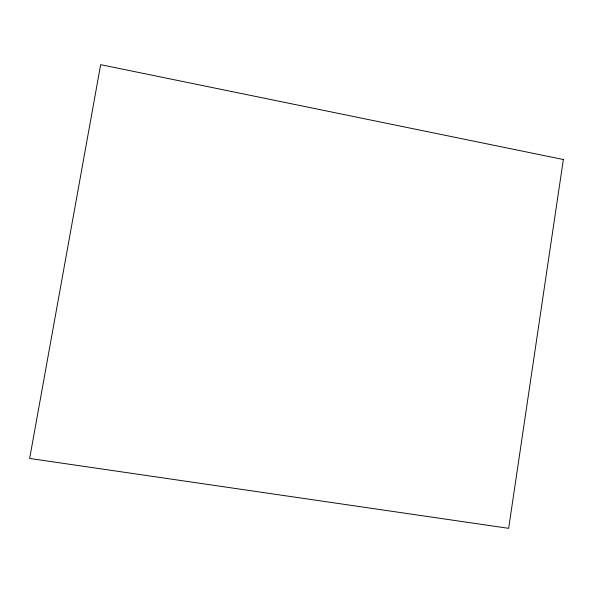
<?xml version="1.0" encoding="UTF-8"?>
<svg xmlns="http://www.w3.org/2000/svg" width="593" height="593" viewBox="0 0 593 593"><rect width="100%" height="100%" fill="white"/><g stroke="black" fill="none" stroke-linecap="round" stroke-linejoin="round"><path stroke-width="0.89" d="M563.35 159.524L508.653 528.333L29.65 458.456L100.662 64.667L563.35 159.524"/></g></svg>
